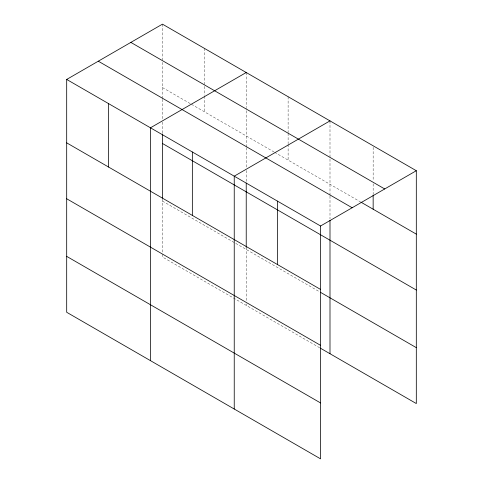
<?xml version="1.0" encoding="UTF-8"?>
<svg xmlns="http://www.w3.org/2000/svg" width="483" height="483" viewBox="0 0 483 483"><rect width="100%" height="100%" fill="white"/><g stroke="black" fill="none" stroke-linecap="round" stroke-linejoin="round"><path stroke-width="0.36" stroke-dasharray="2.42 1.81" d="M162.451 99.335L162.451 119.198M162.451 98.604L162.451 60.707M246.227 147.701L246.227 167.565M246.227 146.971L246.227 108.325M329.998 196.068L329.998 218.877M329.998 195.331L329.998 120.883M162.451 87.568L190.809 103.936M191.449 104.31L273.933 151.928M274.579 152.302L360.276 201.779M162.451 201.085L319.692 291.865M319.692 347.778L162.451 256.998L162.451 254.052M373.154 147.291L373.154 180.865M373.154 183.848L373.154 194.293M288.116 96.697L288.116 132.511M288.116 133.26L288.116 143.705M288.116 144.447L288.116 160.114M246.227 72.516L246.227 107.582M246.227 170.511L246.227 181.548M246.227 247.236L246.227 300.951M246.227 303.892L246.227 305.365M204.339 48.33L204.339 95.338M204.339 96.081L204.339 111.748M162.451 24.15L162.451 59.964M162.451 122.145L162.451 133.181M162.451 198.869L162.451 253.321"/><path stroke-width="0.72" d="M66.69 79.441L320.549 226.002L320.549 458.85L66.69 312.284L66.69 79.441L162.451 24.15L416.31 170.716L416.31 403.559L320.332 348.146M246.227 72.516L150.461 127.802L150.461 360.65M329.998 120.883L234.237 176.168L234.237 409.016M320.549 226.002L416.31 170.716M130.851 42.395L384.71 188.962M360.916 202.148L416.31 234.128M98.291 61.196L352.149 207.756M162.451 143.481L416.31 290.041M66.69 142.853L320.549 289.42M320.332 292.239L416.31 347.651M66.69 198.767L320.549 345.333M66.69 256.376L320.549 402.937M373.154 195.041L373.154 209.217M329.998 220.345L329.998 353.731M277.393 201.085L277.393 264.503M246.227 183.015L246.227 247.236M192.349 151.988L192.349 215.406M162.451 133.918L162.451 198.133M108.578 103.622L108.578 167.04"/></g></svg>
